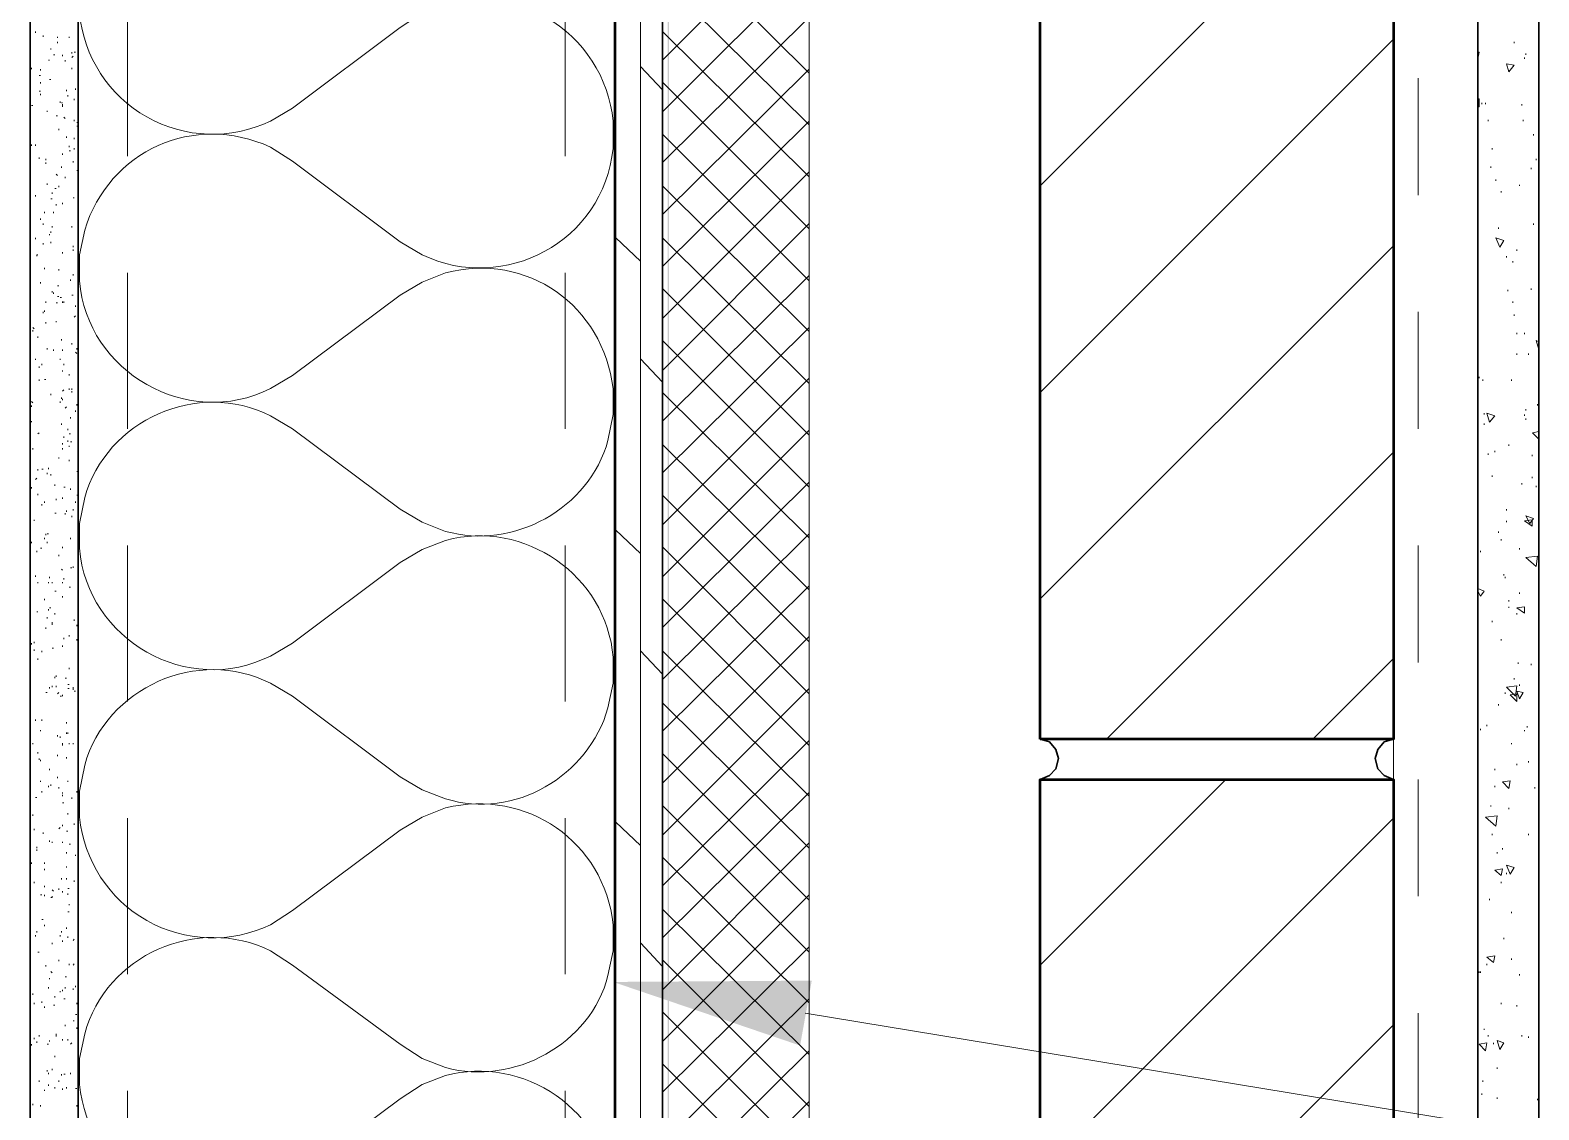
# Model space of a CAD drawing. Header units: inches. Extents: x 5 to 516, y -193 to 129.
# Drawn here: x 339.99 to 341.281, y -38.918 to -37.995 of the extents above; entities that cross this region are included whole.
import ezdxf

# ---------------------------------------------------------------- set-up
doc = ezdxf.new("R2010")
doc.units = ezdxf.units.IN
doc.header["$MEASUREMENT"] = 0
doc.linetypes.add('PDF_IMPORT', pattern=[1, 0.8, -0.2])
doc.layers.add('PDF5_Geometry', color=7, linetype='Continuous')
doc.layers.add('PDF5_Solid Fills', color=7, linetype='Continuous')

msp = doc.modelspace()

# ---------------------------------------------------------------- hatches: boundary and pattern name
at = {"layer": 'PDF5_Solid Fills', "transparency": 33554559}
msp.add_hatch(color=256, dxfattribs=at).paths.add_polyline_path([(340.5365054, -43.3156769), (340.5321397, -43.3156769), (340.5321397, -44.6301215), (340.5365841, -44.625677), (340.536584, -25.9690092), (340.5354729, -25.9690092)])

# ---------------------------------------------------------------- linework, layer by layer
at = {"layer": 'PDF5_Geometry', "lineweight": 35}
for points in [[(340.4899169, -44.6356774), (340.4899169, -25.9690092), (340.531028, -25.9690092), (340.531028, -44.6356774)], [(339.9899169, -44.5945657), (339.9899169, -32.0101203), (340.031028, -32.0101203), (340.031028, -44.5945657)], [(341.2810276, -35.3445649), (341.2810276, -44.1356768), (341.2288053, -44.1356768), (341.2288053, -35.3445649)]]:
    msp.add_lwpolyline(points, close=True, dxfattribs=at)
at = {"layer": 'PDF5_Geometry', "lineweight": 15}
for points in [[(340.4910291, -44.6356768), (340.4910291, -25.9690086)], [(340.5121382, -44.6356768), (340.5121382, -25.9690086)], [(340.5310275, -38.0201215), (340.6565831, -37.8945659)], [(340.6565836, -38.0312321), (340.531028, -37.9067877)], [(340.5310275, -38.0645652), (340.6565831, -37.9390097)], [(340.6565836, -38.075677), (340.531028, -37.9512326)], [(340.8543601, -38.1278983), (341.013249, -37.9690094)], [(340.5310275, -38.1078991), (340.6565831, -37.9834546)], [(339.9943631, -37.9956763), (339.9943631, -37.9967874)], [(340.6565836, -38.1201208), (340.531028, -37.9956763)], [(340.0010298, -37.9990095), (340.0010298, -38.0001206)], [(340.0076965, -38.0112318), (340.0076965, -38.0101207)], [(340.013252, -38.0001206), (340.013252, -38.0012316)], [(340.013252, -38.0045648), (340.013252, -38.0056759)], [(340.023252, -38.0012316), (340.023252, -38.0001206)], [(340.8543601, -38.3045657), (341.1565824, -38.0023434)], [(341.2599184, -38.0056765), (341.2599184, -38.0045654)], [(340.0054743, -38.0201203), (340.0065853, -38.0201203)], [(340.0110298, -38.0156761), (340.0099187, -38.0156761)], [(340.0176965, -38.0167871), (340.0176965, -38.0156761)], [(340.0199187, -38.0201203), (340.0199187, -38.0212314)], [(340.0254743, -38.014565), (340.0254743, -38.0134539)], [(340.0265854, -38.0167871), (340.0254743, -38.0178982)], [(340.0288076, -38.0134539), (340.0276965, -38.0134539)], [(341.2288041, -38.0190093), (341.2299152, -38.0134537)], [(341.2299163, -38.0134539), (341.2288052, -38.0134539)], [(341.268807, -38.0190093), (341.268807, -38.0178982)], [(341.2699192, -38.0156761), (341.2699192, -38.014565)], [(339.9910298, -38.0267873), (339.9910298, -38.0278984)], [(339.9976965, -38.0334537), (339.9988076, -38.0334537)], [(339.9988076, -38.0290094), (339.9988076, -38.0278984)], [(340.0254743, -38.0278984), (340.0254743, -38.0267873)], [(340.5310275, -38.045676), (340.5121386, -38.025676)], [(340.5310275, -38.1523428), (340.6565831, -38.0278984)], [(341.2599184, -38.0245657), (341.2532518, -38.0234546)], [(341.2599186, -38.0245655), (341.2554742, -38.0301211), (341.253252, -38.0234544)], [(339.9976965, -38.0467871), (339.9988076, -38.0467871)], [(339.9988076, -38.0401206), (339.9988076, -38.0390096)], [(339.9988076, -38.0490092), (339.9988076, -38.0501202)], [(340.0076965, -38.0367875), (340.0065853, -38.0367875)], [(340.0210298, -38.045676), (340.0210298, -38.0467871)], [(340.0288076, -38.045676), (340.0288076, -38.0445649)], [(340.6565836, -38.1645657), (340.531028, -38.0390101)], [(341.2810276, -38.0501214), (341.2810276, -38.0490103)], [(339.9910298, -38.0590093), (339.9921409, -38.0590093)], [(340.0154743, -38.0567872), (340.0154743, -38.0556761)], [(340.0176965, -38.0567872), (340.0165854, -38.0567872)], [(340.0176965, -38.0601204), (340.0176965, -38.0590093), (340.0176965, -38.0578983)], [(340.0221409, -38.0512319), (340.0221409, -38.0501202)], [(340.0276965, -38.0545651), (340.0276965, -38.053454)], [(341.2299163, -38.0534543), (341.2299163, -38.060121), (341.2288052, -38.060121)], [(341.2299163, -38.0534546), (341.2288052, -38.0534546)], [(341.2321407, -38.0578988), (341.2321407, -38.0567877)], [(341.2354727, -38.0578988), (341.2354727, -38.0567877)], [(341.2665826, -38.0590099), (341.2665826, -38.0578988)], [(340.0043631, -38.0634536), (340.0043631, -38.0645652)], [(340.013252, -38.0678984), (340.0121409, -38.0678984)], [(340.0188076, -38.0690095), (340.0199187, -38.0701206)], [(340.0276965, -38.0723427), (340.0276965, -38.0712316)], [(340.0299187, -38.0734538), (340.0310298, -38.0734538), (340.0310298, -38.0723427)], [(340.4888076, -38.0956764), (340.4888076, -38.0734541)], [(340.5310275, -38.1967877), (340.6565831, -38.0723433)], [(341.2376971, -38.0723427), (341.2376971, -38.0712316)], [(341.2676948, -38.0723427), (341.2676948, -38.0712316)], [(340.0143631, -38.0801207), (340.0143631, -38.0790097)], [(340.0210298, -38.0867871), (340.0210298, -38.0856761)], [(340.0276965, -38.0878982), (340.0276965, -38.0867871)], [(340.0310298, -38.076787), (340.0299187, -38.076787)], [(340.4910291, -38.0890098), (340.489918, -38.0867876)], [(340.6565836, -38.2090095), (340.531028, -38.0834539)], [(341.2765833, -38.0845656), (341.2765833, -38.0834544)], [(339.9910298, -38.0934541), (339.9910298, -38.092343)], [(339.9943631, -38.0934541), (339.9943631, -38.092343)], [(340.0176965, -38.1012315), (340.0176965, -38.1001205)], [(340.023252, -38.0945652), (340.023252, -38.0934541)], [(340.0243631, -38.0978983), (340.023252, -38.0978983)], [(340.0276965, -38.0967873), (340.0276965, -38.0956762)], [(340.1954743, -38.0945652), (340.2143632, -38.1067875), (340.3065854, -38.1756764), (340.3254743, -38.1867875)], [(341.2410292, -38.0967873), (341.2410292, -38.0956762)], [(339.9976965, -38.1045647), (339.9976965, -38.1034537)], [(340.0032521, -38.1045647), (340.0032521, -38.1056758)], [(340.0032521, -38.1090096), (340.0032521, -38.1078985)], [(340.0165854, -38.1123428), (340.0165854, -38.1112317)], [(340.0265854, -38.1067874), (340.0265854, -38.1078985)], [(341.239917, -38.1123433), (341.239917, -38.1112322)], [(341.2743634, -38.1134544), (341.2743634, -38.1123433)], [(341.2788077, -38.1056769), (341.2788077, -38.1045658)], [(340.0043631, -38.1267872), (340.0043631, -38.1256761)], [(340.0121409, -38.1178981), (340.013252, -38.1190092)], [(340.0199187, -38.1212319), (340.0199187, -38.1201208)], [(340.0310298, -38.1145649), (340.0299187, -38.1145649)], [(340.5310275, -38.2412315), (340.6565831, -38.1156759)], [(341.2443613, -38.123454), (341.2443613, -38.1223429)], [(339.9943631, -38.1356763), (339.9943631, -38.1367874)], [(340.0088076, -38.1390095), (340.0076965, -38.1390095)], [(340.0088076, -38.1334536), (340.0088076, -38.1345652)], [(340.0121409, -38.1301204), (340.0110298, -38.1301204)], [(340.0143631, -38.1278983), (340.0143631, -38.1290093)], [(340.0276965, -38.1378984), (340.0265854, -38.1378984)], [(340.0310298, -38.1390095), (340.0310298, -38.1378984)], [(340.6565836, -38.2523433), (340.531028, -38.1278988)], [(341.2488055, -38.1334547), (341.2488055, -38.1323436)], [(341.2643627, -38.1278983), (341.2643627, -38.1267871)], [(340.0021409, -38.1512318), (340.0021409, -38.1501207)], [(340.0099187, -38.1512318), (340.0099187, -38.1501207)], [(340.0121409, -38.1434537), (340.0121409, -38.1445648)], [(340.0176965, -38.1423427), (340.0176965, -38.1434537)], [(339.9988076, -38.1567871), (339.9988076, -38.155676)], [(340.0010298, -38.1612314), (340.0010298, -38.1601203)], [(340.0088076, -38.1634541), (340.0088076, -38.162343)], [(340.0254743, -38.162343), (340.0254743, -38.1634541)], [(340.5310275, -38.2856764), (340.6565831, -38.1601208)], [(341.2465856, -38.1645657), (341.2465856, -38.1634546)], [(341.2765833, -38.1612325), (341.2765833, -38.1601214)], [(339.9943631, -38.1734537), (339.9943631, -38.1723426)], [(340.0010298, -38.1778985), (340.0010298, -38.1767874)], [(340.0065853, -38.1690094), (340.0065853, -38.1701205)], [(340.0076965, -38.1678983), (340.0076965, -38.1667873)], [(340.0076965, -38.1767874), (340.0076965, -38.1756764)], [(340.0365854, -38.1656764), (340.0321409, -38.1867875), (340.0321409, -38.2090097)], [(340.5121382, -38.1923435), (340.4910271, -38.1723435)], [(340.6565836, -38.2967871), (340.531028, -38.1723426)], [(341.2510267, -38.1745651), (341.2476933, -38.1801206), (341.24436, -38.1723428)], [(341.2510299, -38.1745653), (341.2443632, -38.1723431)], [(339.9965854, -38.186787), (339.9954743, -38.186787), (339.9954743, -38.1878981)], [(340.0176965, -38.1845649), (340.0176965, -38.185676)], [(340.0265854, -38.1801206), (340.0265854, -38.1790095)], [(340.0265854, -38.1834538), (340.0265854, -38.1823428)], [(340.8543601, -38.4812319), (341.1565824, -38.1790097)], [(341.2532498, -38.1890103), (341.2532498, -38.1878992)], [(341.2621383, -38.1834538), (341.2621383, -38.1823427)], [(340.0021409, -38.1978982), (340.0021409, -38.1990093)], [(340.0143631, -38.2001204), (340.0143631, -38.1990093)], [(340.0265854, -38.2045652), (340.0265854, -38.2034541)], [(340.3454743, -38.2023428), (340.3254743, -38.2101205), (340.3065854, -38.2212316)], [(341.2588062, -38.1934545), (341.2588062, -38.1923434)], [(339.9988076, -38.2112316), (339.9988076, -38.2101205)], [(340.013252, -38.2134537), (340.0143631, -38.2134537)], [(340.0243631, -38.2090095), (340.0243631, -38.2078984)], [(340.5310275, -38.3290091), (340.6565831, -38.2045647)], [(340.6565836, -38.341232), (340.531028, -38.2156764)], [(341.254362, -38.217898), (341.254362, -38.2167869)], [(341.2743634, -38.2167881), (341.2743634, -38.2156769)], [(340.0032521, -38.2278981), (340.0032521, -38.2267871)], [(340.0088076, -38.2190096), (340.0088076, -38.2178986)], [(340.0099187, -38.2201207), (340.0099187, -38.2190096)], [(340.013252, -38.2278981), (340.0121409, -38.2278981)], [(340.013252, -38.2223428), (340.0143631, -38.2223428)], [(340.0165854, -38.2234539), (340.0154743, -38.2234539)], [(340.0176965, -38.2267871), (340.0176965, -38.2278981)], [(340.0188076, -38.2278981), (340.0188076, -38.2267871)], [(340.0265854, -38.2212318), (340.0254743, -38.2212318)], [(340.1954743, -38.3012319), (340.2143632, -38.2901208), (340.3065854, -38.2212319)], [(341.2588062, -38.2278987), (341.2588062, -38.2267876)], [(340.0010298, -38.2367872), (340.0010298, -38.2356762)], [(340.0021409, -38.2356762), (340.0021409, -38.2345651)], [(340.0288076, -38.2390094), (340.0276965, -38.2401204)], [(340.0288076, -38.2301203), (340.0288076, -38.2312319)], [(341.2599184, -38.2390094), (341.2599184, -38.2378983)], [(339.9921409, -38.2490095), (339.993252, -38.2501206)], [(339.9921409, -38.2523427), (339.9921409, -38.2512317)], [(340.0032521, -38.2456763), (340.0032521, -38.2445647)], [(340.0121409, -38.2434536), (340.0121409, -38.2445647)], [(340.5310275, -38.373454), (340.6565831, -38.2490096)], [(341.2621383, -38.2545654), (341.2621383, -38.2534543)], [(341.268807, -38.2545654), (341.268807, -38.2534543)], [(339.9965854, -38.2578984), (339.9965854, -38.2567873)], [(340.0043631, -38.2667872), (340.0043631, -38.2678982)], [(340.0099187, -38.2690093), (340.0099187, -38.2678982)], [(340.0165854, -38.2601205), (340.0165854, -38.2590094)], [(340.0176965, -38.2690093), (340.0176965, -38.2678982)], [(340.0254743, -38.263454), (340.0254743, -38.2623429)], [(340.0299187, -38.2678982), (340.0299187, -38.2667872)], [(340.0310298, -38.2556762), (340.0310298, -38.2567873)], [(340.6565836, -38.3856769), (340.531028, -38.2601213)], [(341.2810276, -38.2667871), (341.2810276, -38.2678982), (341.2788053, -38.2601204)], [(341.2810276, -38.2612318), (341.2788053, -38.2601207)], [(339.9943631, -38.2767873), (339.9943631, -38.275676)], [(339.9999187, -38.2812316), (339.9999187, -38.2801205)], [(340.0154743, -38.2767873), (340.0154743, -38.275676)], [(340.0188076, -38.2812316), (340.0188076, -38.2801205)], [(340.0288076, -38.2701206), (340.0299187, -38.2712317)], [(340.5310275, -38.295676), (340.5121386, -38.275676)], [(341.2621383, -38.2723436), (341.2621383, -38.2712325)], [(341.272139, -38.2723436), (341.272139, -38.2712325)], [(339.9976965, -38.2823426), (339.9976965, -38.283454)], [(339.9976965, -38.2945649), (339.9976965, -38.2934539)], [(340.0032521, -38.2934539), (340.0021409, -38.2934539)], [(340.0176965, -38.2867872), (340.0176965, -38.2856761)], [(340.023252, -38.2901207), (340.023252, -38.2890093)], [(340.5310275, -38.4178989), (340.6565831, -38.2923433)], [(341.2299163, -38.2923428), (341.2299163, -38.2912317)], [(341.2332483, -38.2945649), (341.2332483, -38.2934538)], [(341.257694, -38.2945649), (341.257694, -38.2934538)], [(339.9899187, -38.3067872), (339.9899187, -38.3056762)], [(340.0076965, -38.3067872), (340.0076965, -38.3056762)], [(340.0188076, -38.3023427), (340.0176965, -38.3034537)], [(340.023252, -38.3012316), (340.023252, -38.3023427)], [(340.0254743, -38.3012316), (340.0254743, -38.3023427)], [(340.0254743, -38.3045651), (340.0254743, -38.3034537)], [(340.4843632, -38.3456761), (340.4888076, -38.3234539), (340.4888076, -38.3012317)], [(340.6565836, -38.4290096), (340.531028, -38.3045651)], [(339.9899187, -38.3190095), (339.9899187, -38.3178984)], [(339.9910298, -38.3123428), (339.9921409, -38.3134539)], [(339.9910298, -38.3167871), (339.9910298, -38.315676)], [(340.0154743, -38.3134539), (340.0154743, -38.3123428)], [(340.0165854, -38.3101204), (340.0165854, -38.3090094)], [(340.0176965, -38.3112318), (340.0176965, -38.3101204)], [(340.0210298, -38.3167871), (340.0199187, -38.3178984)], [(340.0288076, -38.3212317), (340.0288076, -38.3201206)], [(340.0299187, -38.315676), (340.0299187, -38.314565)], [(341.2699192, -38.3201206), (341.2699192, -38.3190095)], [(341.2799154, -38.3156763), (341.2799154, -38.3145652)], [(339.9910298, -38.3301205), (339.9910298, -38.3290094)], [(340.0165854, -38.3323429), (340.0165854, -38.3312315)], [(340.0243631, -38.3267873), (340.0243631, -38.3256762)], [(340.1954743, -38.324565), (340.2143632, -38.3356761), (340.3065854, -38.404565), (340.3254743, -38.4156761), (340.3454743, -38.4234539)], [(341.2343605, -38.3234538), (341.2343605, -38.3223427)], [(341.2343605, -38.3323434), (341.2343605, -38.3312323)], [(341.2432491, -38.3245649), (341.2365824, -38.3223426)], [(341.2432492, -38.3245658), (341.2388048, -38.3301213), (341.2365826, -38.3223435)], [(341.268807, -38.3245649), (341.268807, -38.3234537)], [(341.2699192, -38.3278992), (341.2699192, -38.3267881)], [(339.9976965, -38.3390096), (339.9965854, -38.3401206)], [(340.0188076, -38.3434538), (340.0188076, -38.3423427)], [(340.0221409, -38.3367871), (340.0221409, -38.3356761)], [(340.0221409, -38.3456762), (340.0221409, -38.3467873)], [(340.023252, -38.3401206), (340.0243631, -38.3401206)], [(340.0310298, -38.3434538), (340.0310298, -38.3423427)], [(340.4910291, -38.3390098), (340.489918, -38.3367876)], [(340.5310275, -38.4623427), (340.6565831, -38.3367871)], [(341.2810276, -38.3378988), (341.275472, -38.3390099)], [(341.2810276, -38.3445652), (341.275472, -38.3390096)], [(339.9899187, -38.3501205), (339.9899187, -38.3490094)], [(339.9921409, -38.353454), (339.9921409, -38.3523426)], [(340.0176965, -38.3490094), (340.0176965, -38.3478984)], [(340.0176965, -38.353454), (340.0176965, -38.3523426)], [(340.023252, -38.3512316), (340.023252, -38.3501205)], [(340.0254743, -38.3467873), (340.0243631, -38.3467873)], [(340.6565836, -38.4734545), (340.531028, -38.34901)], [(340.9110279, -38.6012316), (341.1565835, -38.355676)], [(341.2376971, -38.3578991), (341.2376971, -38.356788)], [(341.2432491, -38.355677), (341.2432491, -38.3545658)], [(341.2554742, -38.3501205), (341.2554742, -38.3490094)], [(341.2754711, -38.3590102), (341.2754711, -38.357899)], [(339.9965854, -38.3712316), (339.9965854, -38.3701205)], [(339.9999187, -38.3701205), (340.0010298, -38.3701205)], [(340.0054743, -38.3690095), (340.0054743, -38.3701205)], [(340.0143631, -38.3612317), (340.0143631, -38.3601207)], [(340.023252, -38.3634539), (340.023252, -38.3623428)], [(339.9954743, -38.3778983), (339.9943631, -38.3790093)], [(340.0043631, -38.3745651), (340.0043631, -38.373454)], [(340.0076965, -38.3756761), (340.0076965, -38.3745651)], [(340.0110298, -38.384565), (340.0110298, -38.3834539)], [(340.0310298, -38.3723427), (340.0299187, -38.3723427)], [(340.5310275, -38.5056765), (340.6565831, -38.3812321)], [(341.2410292, -38.3767872), (341.2410292, -38.3756761)], [(341.2665826, -38.3834547), (341.2665826, -38.3823436)], [(341.2754711, -38.3778983), (341.2754711, -38.3767872)], [(341.2788077, -38.3856769), (341.2788077, -38.3845658)], [(339.9910298, -38.385676), (339.9910298, -38.3867871)], [(339.9965854, -38.3912316), (339.9965854, -38.3923427)], [(340.0121409, -38.3967873), (340.0121409, -38.3956762)], [(340.0176965, -38.3956762), (340.0176965, -38.3945651)], [(340.0188076, -38.385676), (340.0199187, -38.385676)], [(340.0243631, -38.3878984), (340.0243631, -38.3867871)], [(340.0310298, -38.3923427), (340.0299187, -38.3923427)], [(340.0365854, -38.394565), (340.0321409, -38.4167872), (340.0321409, -38.4378983)], [(340.6565836, -38.5178982), (340.531028, -38.3923427)], [(339.9999187, -38.4001205), (339.9999187, -38.4012318)], [(340.0021409, -38.3990094), (340.0021409, -38.3978983)], [(340.0121409, -38.4078982), (340.0110298, -38.4078982)], [(340.0199187, -38.4090095), (340.0199187, -38.4078982)], [(340.0210298, -38.4067871), (340.0210298, -38.4056761)], [(340.0254743, -38.4112317), (340.0254743, -38.4101206)], [(340.0265854, -38.4056761), (340.0265854, -38.404565)], [(340.0288076, -38.3990094), (340.0288076, -38.3978983)], [(341.2532498, -38.4056761), (341.2532498, -38.4045649)], [(341.2765833, -38.4123425), (341.2699166, -38.4101202)], [(341.2765846, -38.4123434), (341.2732512, -38.4167878), (341.2699179, -38.4101212)], [(339.993252, -38.4145649), (339.993252, -38.4134538)], [(340.5121382, -38.4423435), (340.4910271, -38.4223435)], [(341.2465856, -38.4245653), (341.2465856, -38.4234542)], [(341.2532498, -38.4156768), (341.2532498, -38.4145657)], [(341.2754711, -38.4134544), (341.2754711, -38.41901), (341.2688044, -38.4145655)], [(341.2754711, -38.4134547), (341.2688044, -38.4145658)], [(339.9910298, -38.4334538), (339.9910298, -38.4323428)], [(340.0021409, -38.4301206), (340.0021409, -38.4290096)], [(340.0032521, -38.4256761), (340.0032521, -38.4267872)], [(340.0054743, -38.4256761), (340.0043631, -38.4256761)], [(340.0043631, -38.4323428), (340.0043631, -38.4334538)], [(340.0243631, -38.4301206), (340.0243631, -38.4290096)], [(340.3454743, -38.431232), (340.3254743, -38.4390097), (340.3065854, -38.4501208)], [(340.5310275, -38.5501209), (340.6565831, -38.4256764)], [(341.2488055, -38.4312317), (341.2488055, -38.4301206)], [(339.9954743, -38.4412316), (339.9954743, -38.4401205)], [(339.9999187, -38.4378984), (339.9988076, -38.4378984)], [(340.0143631, -38.4445651), (340.0143631, -38.443454)], [(340.0176965, -38.4378984), (340.0176965, -38.4367873)], [(340.6565836, -38.5623431), (340.531028, -38.4367876)], [(341.2310285, -38.4412324), (341.2310285, -38.4401213)], [(341.2643627, -38.4390103), (341.2643627, -38.4378992)], [(341.2799154, -38.4445656), (341.2699154, -38.4456767)], [(341.2799188, -38.4445653), (341.2788077, -38.4534542), (341.2699188, -38.4456764)], [(339.9943631, -38.4623427), (339.9943631, -38.4612316)], [(340.0165854, -38.455676), (340.0176965, -38.4567873)], [(340.0254743, -38.4545649), (340.0243631, -38.4545649)], [(340.0265854, -38.4545649), (340.0265854, -38.4534539)], [(340.1954743, -38.5301206), (340.2143632, -38.5190094), (340.3065854, -38.4501206)], [(341.2510299, -38.4612316), (341.2510299, -38.4601205)], [(339.9965854, -38.4667872), (339.9965854, -38.4678983)], [(340.0054743, -38.4678983), (340.0054743, -38.4667872)], [(340.0065853, -38.4634538), (340.0065853, -38.4623427)], [(340.0088076, -38.4678983), (340.0088076, -38.4667872)], [(340.0110298, -38.474565), (340.0121409, -38.474565)], [(340.0176965, -38.4678983), (340.0176965, -38.4667872)], [(340.0188076, -38.4645651), (340.0188076, -38.4634538)], [(340.0243631, -38.4712318), (340.023252, -38.4712318)], [(340.0310298, -38.4645651), (340.0310298, -38.4656762)], [(340.5310275, -38.5945652), (340.6565831, -38.4701207)], [(341.2343605, -38.4745655), (341.228805, -38.4723433)], [(341.2343618, -38.4745654), (341.2310285, -38.4790098), (341.2288062, -38.4745654)], [(341.2521376, -38.4634543), (341.2521376, -38.4623432)], [(340.0021409, -38.4823427), (340.0021409, -38.4812316)], [(340.0176965, -38.4790095), (340.0176965, -38.4801206)], [(340.6565836, -38.6067875), (340.531028, -38.4812319)], [(341.2554742, -38.4834541), (341.2554742, -38.482343)], [(341.2554742, -38.4890094), (341.2554742, -38.4878983)], [(341.268807, -38.4878983), (341.2621403, -38.4890094)], [(341.268807, -38.4878987), (341.268807, -38.4934542), (341.2621403, -38.4890098)], [(341.2643627, -38.4767877), (341.2643627, -38.4756766)], [(339.9954743, -38.4923429), (339.9965854, -38.4923429)], [(340.0043631, -38.4967871), (340.0043631, -38.4978982)], [(340.0054743, -38.4912315), (340.0054743, -38.4901205)], [(340.0065853, -38.4890094), (340.0076965, -38.4890094)], [(340.0110298, -38.494565), (340.0110298, -38.4934539)], [(340.0276965, -38.5001206), (340.0276965, -38.4990096)], [(341.2410292, -38.5012323), (341.2410292, -38.5001211)], [(341.2621383, -38.4945653), (341.2621383, -38.4934542)], [(340.0032521, -38.5067873), (340.0032521, -38.5056762)], [(340.0088076, -38.5012317), (340.0088076, -38.5023428), (340.0088076, -38.5034538)], [(340.023252, -38.513454), (340.023252, -38.5123429)], [(340.0299187, -38.5045649), (340.0299187, -38.5034538)], [(340.5310275, -38.6390101), (340.6565831, -38.5134545)], [(339.9910298, -38.5201206), (339.9910298, -38.5190093)], [(339.993252, -38.5190093), (339.993252, -38.5178982)], [(339.993252, -38.525676), (339.993252, -38.5245649)], [(339.9999187, -38.5267873), (339.9999187, -38.525676)], [(340.0099187, -38.5234539), (340.0088076, -38.5234539)], [(340.0176965, -38.5212317), (340.0176965, -38.5223428)], [(340.0188076, -38.5156761), (340.0188076, -38.514565)], [(340.0299187, -38.5167872), (340.0299187, -38.5156761)], [(340.5310275, -38.545676), (340.5121386, -38.525676)], [(340.6565836, -38.6501207), (340.531028, -38.5256763)], [(341.2488055, -38.5167872), (341.2488055, -38.5156761)], [(339.9965854, -38.533454), (339.9965854, -38.5323427)], [(340.4843632, -38.5745653), (340.4888076, -38.5534542), (340.4888076, -38.531232)], [(341.0876953, -38.6012316), (341.1565842, -38.5323427)], [(341.2632505, -38.5367875), (341.2632505, -38.5356764)], [(341.2743634, -38.5378986), (341.2743634, -38.5367875)], [(340.0110298, -38.5490095), (340.0110298, -38.5478984)], [(340.0121409, -38.5478984), (340.0121409, -38.5467871)], [(340.0210298, -38.5490095), (340.0199187, -38.5490095)], [(340.023252, -38.5412318), (340.023252, -38.5401207)], [(341.2599184, -38.5501209), (341.2599184, -38.5490097)], [(340.0032521, -38.5612318), (340.0043631, -38.5612318)], [(340.0065853, -38.5578983), (340.0065853, -38.5567872)], [(340.0088076, -38.5567872), (340.0088076, -38.5556762)], [(340.0121409, -38.5567872), (340.0121409, -38.5556762)], [(340.0143631, -38.5612318), (340.013252, -38.5623429)], [(340.0165854, -38.564565), (340.0154743, -38.564565)], [(340.0176965, -38.5634539), (340.0176965, -38.564565)], [(340.023252, -38.5545651), (340.0221409, -38.5545651)], [(340.023252, -38.5578983), (340.0221409, -38.5578983)], [(340.0265854, -38.5590094), (340.0265854, -38.5578983), (340.0265854, -38.5567872)], [(340.0276965, -38.5601204), (340.0288076, -38.5601204)], [(340.1954743, -38.5534542), (340.2143632, -38.5645653), (340.3065854, -38.6334542), (340.3254743, -38.6445653), (340.3454743, -38.6523431)], [(340.5310275, -38.6834539), (340.6565831, -38.5578983)], [(341.2521376, -38.5623431), (341.2521376, -38.561232)], [(341.2621372, -38.5556764), (341.2610261, -38.5645653), (341.2532483, -38.5567875)], [(341.2621383, -38.5556767), (341.2532494, -38.5567879)], [(341.2621383, -38.5623429), (341.2621383, -38.5690095), (341.2565828, -38.563454)], [(341.2621383, -38.5623431), (341.2565828, -38.5634543)], [(341.2676948, -38.5612321), (341.2621392, -38.560121)], [(341.267696, -38.5612319), (341.2643627, -38.5667874), (341.2621405, -38.5601207)], [(341.2643627, -38.5556767), (341.2643627, -38.5545656)], [(340.6565836, -38.6945656), (340.531028, -38.5701212)], [(341.2465856, -38.5723427), (341.2465856, -38.5712316)], [(339.9899187, -38.584565), (339.9899187, -38.583454)], [(339.9943631, -38.5856761), (339.9943631, -38.584565)], [(339.9999187, -38.584565), (339.9999187, -38.5856761)], [(340.0210298, -38.5878982), (340.0210298, -38.5867872)], [(340.4910291, -38.5890099), (340.489918, -38.5867876)], [(341.2365849, -38.5901209), (341.2365849, -38.5890098)], [(341.2710268, -38.591232), (341.2710268, -38.5901209)], [(339.9988076, -38.5945649), (339.9988076, -38.5934538)], [(340.013252, -38.5990095), (340.013252, -38.5978984)], [(340.0154743, -38.5990095), (340.0154743, -38.6001205)], [(340.0210298, -38.5967873), (340.0210298, -38.5956762)], [(340.0221409, -38.5967873), (340.0221409, -38.5956762)], [(340.0310298, -38.5934538), (340.0310298, -38.5923428)], [(340.5310275, -38.7267877), (340.6565831, -38.6023432)], [(341.2310285, -38.5934541), (341.2310285, -38.592343)], [(341.268807, -38.5945652), (341.268807, -38.5934541)], [(339.9921409, -38.6056761), (339.9921409, -38.6045651)], [(339.9965854, -38.6134539), (339.9965854, -38.6123428)], [(340.013252, -38.615676), (340.013252, -38.6145649)], [(340.0176965, -38.6067872), (340.0176965, -38.6056761), (340.0176965, -38.6045651)], [(340.0210298, -38.6178984), (340.0210298, -38.6167874)], [(340.023252, -38.6056761), (340.023252, -38.6045651)], [(340.0265854, -38.6056761), (340.0265854, -38.6045651)], [(340.6565836, -38.7390094), (340.531028, -38.6134539)], [(341.257694, -38.6056764), (341.257694, -38.6045653)], [(339.9976965, -38.6190095), (339.9976965, -38.6178984)], [(339.9988076, -38.6201205), (339.9988076, -38.6190095)], [(340.0065853, -38.6267872), (340.0065853, -38.6278983)], [(341.2432491, -38.6278983), (341.2432491, -38.6267872)], [(341.2621383, -38.623454), (341.2621383, -38.6223429)], [(341.272139, -38.6212319), (341.272139, -38.6201208)], [(339.9899187, -38.6378985), (339.9899187, -38.6367871)], [(339.9988076, -38.6378985), (339.9988076, -38.6367871)], [(340.0054743, -38.6412317), (340.0054743, -38.6423427)], [(340.0076965, -38.6412317), (340.0076965, -38.6401206)], [(340.013252, -38.634565), (340.013252, -38.6334539)], [(340.0143631, -38.6423427), (340.0143631, -38.6434538)], [(340.0221409, -38.6378985), (340.0221409, -38.6367871)], [(340.8543601, -38.794565), (341.013249, -38.6356761)], [(341.2432491, -38.6423433), (341.2432491, -38.6412322)], [(341.2565818, -38.636788), (341.2499152, -38.6378991)], [(341.2565853, -38.6367877), (341.2554742, -38.6434544), (341.2499186, -38.6378988)], [(341.2776955, -38.6434544), (341.2776955, -38.6423432)], [(339.9954743, -38.6512318), (339.9943631, -38.6512318)], [(339.9999187, -38.6467873), (339.9999187, -38.6456762)], [(340.0176965, -38.6478983), (340.0176965, -38.6467873)], [(340.0176965, -38.6501205), (340.0176965, -38.6490094)], [(340.0188076, -38.6556761), (340.0176965, -38.6556761)], [(340.0254743, -38.6523429), (340.0254743, -38.6512318)], [(340.0299187, -38.6467873), (340.0299187, -38.6456762)], [(340.5310275, -38.771232), (340.6565831, -38.6467876)], [(339.9921409, -38.6667873), (339.9921409, -38.6656762)], [(340.0221409, -38.6645649), (340.0221409, -38.6656762)], [(340.6565836, -38.7834543), (340.531028, -38.6578988)], [(341.2454724, -38.6667875), (341.2443613, -38.6756764), (341.2354724, -38.6678986)], [(341.2454734, -38.6667879), (341.2354734, -38.667899)], [(341.239917, -38.6590098), (341.239917, -38.6578987)], [(341.2554742, -38.661232), (341.2554742, -38.6601209)], [(340.0010298, -38.6823428), (340.0010298, -38.6812317)], [(340.0154743, -38.6767872), (340.0143631, -38.6778983)], [(340.0176965, -38.6745651), (340.0176965, -38.6756761)], [(340.0221409, -38.6801207), (340.0210298, -38.6801207)], [(340.0276965, -38.673454), (340.0276965, -38.6745651)], [(340.0310298, -38.6812317), (340.0310298, -38.6823428)], [(340.5121382, -38.6923435), (340.4910271, -38.6723435)], [(340.8543601, -38.9712324), (341.1565824, -38.6690101)], [(339.9954743, -38.6945651), (339.9954743, -38.693454)], [(340.0065853, -38.6878984), (340.0065853, -38.6890095)], [(340.0088076, -38.6901205), (340.0088076, -38.6890095)], [(340.0176965, -38.6901205), (340.0176965, -38.6890095)], [(340.023252, -38.6912316), (340.0243631, -38.6912316)], [(340.5310275, -38.8156764), (340.6565831, -38.6901208)], [(341.2410292, -38.6834539), (341.2410292, -38.6823427)], [(341.2499177, -38.6956767), (341.2499177, -38.6945656)], [(341.272139, -38.6834539), (341.272139, -38.6823427)], [(341.2810276, -38.6867876), (341.2810276, -38.6856765)], [(339.9910298, -38.7067874), (339.9910298, -38.7078984)], [(339.9954743, -38.6967872), (339.9954743, -38.6956761)], [(340.0021409, -38.7067874), (340.0021409, -38.7078984)], [(340.0210298, -38.6990093), (340.0210298, -38.6978983)], [(340.0288076, -38.7001207), (340.0288076, -38.7012318)], [(340.6565836, -38.8267876), (340.531028, -38.7023431)], [(341.2454734, -38.6990099), (341.2454734, -38.6978988)], [(340.0021409, -38.7123427), (340.0021409, -38.7134538)], [(340.0165854, -38.7212318), (340.0165854, -38.7201204)], [(340.0210298, -38.7112316), (340.0210298, -38.7101206)], [(340.0210298, -38.7212318), (340.0210298, -38.7201204)], [(341.2499166, -38.712343), (341.2488055, -38.7178986), (341.24325, -38.7134542)], [(341.2499177, -38.7123427), (341.243251, -38.7134538)], [(341.2599152, -38.711232), (341.2565818, -38.7167875), (341.2532485, -38.7090098)], [(341.2532498, -38.7167875), (341.2532498, -38.7156764)], [(341.2599184, -38.7112316), (341.2532518, -38.7090094)], [(339.993252, -38.7234539), (339.993252, -38.724565)], [(340.0021409, -38.7267871), (340.0021409, -38.7278985)], [(340.0088076, -38.7301206), (340.0099187, -38.7312317)], [(340.0143631, -38.7301206), (340.0143631, -38.7290095)], [(340.0176965, -38.7323427), (340.0176965, -38.7312317)], [(340.023252, -38.7290095), (340.0221409, -38.7290095)], [(340.0276965, -38.7234539), (340.0276965, -38.7223429)], [(341.2488055, -38.7245656), (341.2488055, -38.7234544)], [(339.9988076, -38.7345651), (339.9999187, -38.7345651)], [(340.0021409, -38.7356762), (340.0021409, -38.7345651)], [(340.0076965, -38.7367873), (340.0088076, -38.7367873), (340.0088076, -38.7356762)], [(340.0221409, -38.7345651), (340.0221409, -38.7334538)], [(340.023252, -38.743454), (340.023252, -38.7423429)], [(340.5310275, -38.8601213), (340.6565831, -38.7345657)], [(341.2388048, -38.7390094), (341.2388048, -38.7378983)], [(339.9999187, -38.7556763), (340.0010298, -38.7556763)], [(340.023252, -38.7490096), (340.0221409, -38.7490096)], [(340.6565836, -38.8712319), (340.531028, -38.7467875)], [(341.257694, -38.7501212), (341.257694, -38.7490101)], [(339.9943631, -38.7701207), (339.9943631, -38.7690093)], [(339.9954743, -38.7667872), (339.9954743, -38.7656761)], [(340.0021409, -38.7601205), (340.0021409, -38.7612316)], [(340.0154743, -38.7701207), (340.0154743, -38.7690093)], [(340.0165854, -38.7667872), (340.0165854, -38.7656761)], [(340.0210298, -38.763454), (340.0210298, -38.7623429)], [(340.0221409, -38.7712317), (340.0221409, -38.7701207)], [(340.4843632, -38.8034545), (340.4888076, -38.7823434), (340.4888076, -38.7601212)], [(341.2510299, -38.7723431), (341.2510299, -38.771232)], [(339.9976965, -38.783454), (339.9965854, -38.783454)], [(340.0088076, -38.7767874), (340.0088076, -38.775676)], [(340.0176965, -38.7745649), (340.0176965, -38.7734539)], [(340.0276965, -38.7723428), (340.0265854, -38.7734539)], [(340.1954743, -38.7823434), (340.2143632, -38.7945656), (340.3065854, -38.8623434), (340.3254743, -38.8745656), (340.3454743, -38.8823434)], [(340.5310275, -38.795676), (340.5121386, -38.775676)], [(340.5310275, -38.903454), (340.6565831, -38.7790095)], [(340.0032521, -38.795676), (340.0032521, -38.794565)], [(340.0143631, -38.7912318), (340.0143631, -38.7901207)], [(340.023252, -38.794565), (340.023252, -38.7934539)], [(340.0276965, -38.7934539), (340.0265854, -38.794565)], [(340.6565836, -38.9156768), (340.531028, -38.7901213)], [(341.2432491, -38.7867875), (341.2365824, -38.7878986)], [(341.2365849, -38.794565), (341.2365849, -38.7934539)], [(341.2432525, -38.7867873), (341.2421414, -38.7923428), (341.2365858, -38.7878984)], [(341.257694, -38.7901207), (341.257694, -38.7890096)], [(340.0065853, -38.8067873), (340.0065853, -38.8056762)], [(340.0076965, -38.8001206), (340.0088076, -38.8012317)], [(340.0210298, -38.8045651), (340.0199187, -38.8045651)], [(340.0310298, -38.8067873), (340.0310298, -38.8056762)], [(341.2299163, -38.8012319), (341.2299163, -38.8001208)], [(341.2310285, -38.8012319), (341.2310285, -38.8001208)], [(341.2643627, -38.8034546), (341.2643627, -38.8023435)], [(339.9921409, -38.8201206), (339.9921409, -38.8190096)], [(340.0054743, -38.814565), (340.0054743, -38.813454)], [(340.0110298, -38.8223428), (340.0110298, -38.8212317)], [(340.0154743, -38.8178985), (340.0154743, -38.8167872)], [(340.0176965, -38.8167872), (340.0176965, -38.8156761)], [(340.0188076, -38.8234538), (340.0199187, -38.8234538)], [(340.0199187, -38.814565), (340.0199187, -38.813454)], [(340.0265854, -38.814565), (340.0265854, -38.8156761)], [(340.0288076, -38.8123429), (340.0288076, -38.813454)], [(340.5310275, -38.9478989), (340.6565831, -38.8234544)], [(339.993252, -38.8267873), (339.993252, -38.8278984)], [(339.9999187, -38.8256762), (339.9999187, -38.8267873)], [(340.0021409, -38.8312316), (340.0021409, -38.8301205)], [(340.0099187, -38.8290094), (340.0110298, -38.8290094)], [(340.0299187, -38.8278984), (340.0299187, -38.8267873)], [(340.6565836, -38.9601206), (340.531028, -38.834565)], [(340.6532515, -38.8356767), (344.1365853, -39.40901), (344.6365853, -39.40901)], [(341.2488055, -38.8278987), (341.2488055, -38.8267875)], [(341.2621383, -38.8301208), (341.2621383, -38.8290097)], [(340.0199187, -38.8467873), (340.0199187, -38.8456763)], [(340.0276965, -38.8423428), (340.0265854, -38.8423428)], [(340.0288076, -38.8367872), (340.0299187, -38.8367872)], [(340.0299187, -38.8478984), (340.0299187, -38.8490095)], [(340.4910291, -38.8390099), (340.489918, -38.8367877)], [(340.8543601, -39.1478987), (341.1565824, -38.8456764)], [(341.2343605, -38.8501205), (341.2343605, -38.8490094)], [(339.9910298, -38.8634539), (339.9910298, -38.8623428)], [(339.993252, -38.8567872), (339.993252, -38.8578983)], [(339.9954743, -38.8612318), (339.9954743, -38.8601207)], [(339.9976965, -38.8545651), (339.9976965, -38.8556762)], [(340.0043631, -38.8623428), (340.0054743, -38.8623428)], [(340.0065853, -38.8601207), (340.0065853, -38.8590093)], [(340.0121409, -38.8556762), (340.0121409, -38.8545651), (340.0121409, -38.853454)], [(340.0176965, -38.8578983), (340.0176965, -38.8590093)], [(340.0221409, -38.8590093), (340.0221409, -38.8578983)], [(340.0254743, -38.8612318), (340.0243631, -38.8623428)], [(341.2365838, -38.8612321), (341.2354727, -38.8678987), (341.2299172, -38.8623432)], [(341.2365849, -38.8612323), (341.2299183, -38.8623434)], [(341.2376971, -38.8556764), (341.2376971, -38.8545653)], [(341.2421414, -38.8623434), (341.2421414, -38.8612323)], [(341.2510267, -38.8612321), (341.2476933, -38.8667877), (341.2454711, -38.8590099)], [(341.2510299, -38.8612323), (341.2454744, -38.8590101)], [(341.2665826, -38.8556764), (341.2665826, -38.8545653)], [(341.272139, -38.8567875), (341.272139, -38.8556764)], [(340.0110298, -38.8723427), (340.0110298, -38.873454)], [(340.5310275, -38.9923432), (340.6565831, -38.8678987)], [(340.0043631, -38.8856761), (340.0043631, -38.884565)], [(340.0054743, -38.8867871), (340.0054743, -38.8878985)], [(340.0088076, -38.884565), (340.0088076, -38.8834539)], [(340.0165854, -38.8890095), (340.0165854, -38.8878985)], [(340.0199187, -38.8878985), (340.0188076, -38.8878985)], [(340.0243631, -38.8867871), (340.0243631, -38.8878985)], [(340.6565836, -39.0045655), (340.531028, -38.8790099)], [(341.2454734, -38.8834542), (341.2454734, -38.8823431)], [(339.9899187, -38.9012318), (339.9899187, -38.9001205)], [(339.9976965, -38.8934538), (339.9976965, -38.8945652)], [(340.0054743, -38.8967873), (340.0054743, -38.8978983)], [(340.0110298, -38.9001205), (340.0110298, -38.8990094)], [(340.0143631, -38.8934538), (340.0143631, -38.8945652)], [(340.0176965, -38.9001205), (340.0176965, -38.9012318)], [(340.0210298, -38.8990094), (340.0210298, -38.9001205)], [(340.0299187, -38.9001205), (340.0288076, -38.9001205)], [(341.2332483, -38.8945654), (341.2332483, -38.8934543)], [(339.9921409, -38.9145649), (339.9921409, -38.9134538)], [(340.0021409, -38.9023429), (340.0021409, -38.9012318)], [(340.5310275, -39.0367875), (340.6565831, -38.911232)], [(341.2321407, -38.9056761), (341.2321407, -38.904565)], [(341.2454734, -38.9090099), (341.2454734, -38.9078988)], [(341.2799154, -38.9101209), (341.2799154, -38.9090098)], [(339.9988076, -38.9156763), (339.9988076, -38.9145649)], [(340.0299187, -38.9156763), (340.0299187, -38.9145649)]]:
    msp.add_lwpolyline(points, dxfattribs=at)
for points in [[(340.6565836, -44.6356774), (340.6565836, -30.6767868), (340.531028, -30.6767868), (340.531028, -44.6356774)], [(341.2288041, -44.1356768), (341.2288041, -35.3445649), (341.1565818, -35.3445649), (341.1565818, -44.1356768)], [(339.993252, -38.6778983), (339.993252, -38.6790096)]]:
    msp.add_lwpolyline(points, close=True, dxfattribs=at)
at = {"layer": 'PDF5_Geometry', "linetype": 'PDF_IMPORT', "lineweight": 15, "ltscale": 0.166667}
for points in [[(340.0732502, -44.6356768), (340.0732502, -32.0523425)], [(340.4476942, -44.6356768), (340.4476942, -32.0523425)]]:
    msp.add_lwpolyline(points, dxfattribs=at)
at = {"layer": 'PDF5_Geometry', "linetype": 'PDF_IMPORT', "lineweight": 15, "ltscale": 0.084444}
msp.add_lwpolyline([(341.1776928, -44.1356768), (341.1776928, -35.3445647)], dxfattribs=at)
at = {"layer": 'PDF5_Geometry', "lineweight": 15}
for points in [[(340.0365854, -37.9367878), (340.0321409, -37.9578989), (340.0321409, -37.9801211, 0.521590209), (340.1954743, -38.0723433), (340.2143632, -38.0612322), (340.3065825, -37.9923429), (340.3254714, -37.9801207, -0.521223179), (340.4888047, -38.0723429), (340.4888047, -38.0945651)], [(340.0365854, -38.6234542), (340.0321409, -38.6456764), (340.0321409, -38.6678986, 0.520162711), (340.1954743, -38.7601209), (340.2143632, -38.7478986), (340.3065854, -38.67901), (340.3254743, -38.6678989), (340.3454743, -38.6601212)], [(340.0365854, -38.8534545), (340.0321409, -38.8745656), (340.0321409, -38.8967878, 0.521662756), (340.1954743, -38.9890101), (340.2143632, -38.977899), (340.3065854, -38.9090097), (340.3254743, -38.8967875), (340.3454743, -38.8890097, -0.457818154), (340.4888076, -38.9890098), (340.4888076, -39.011232), (340.4843632, -39.0334542)]]:
    msp.add_lwpolyline(points, format="xyb", dxfattribs=at)
at = {"layer": 'PDF5_Geometry', "lineweight": 50}
for points in [[(340.8543601, -38.6012324), (340.8543601, -37.9690102), (341.1565824, -37.9690102), (341.1565824, -38.6012324)], [(340.8543601, -39.2678986), (340.8543601, -38.6356763), (341.1565824, -38.6356763), (341.1565824, -39.2678986)]]:
    msp.add_lwpolyline(points, close=True, dxfattribs=at)
at = {"layer": 'PDF5_Geometry', "lineweight": 35}
for points in [[(340.8543601, -38.6356763), (340.8621379, -38.632343), (340.8676935, -38.6267874), (340.8699157, -38.6178985), (340.8676935, -38.6101208), (340.8621379, -38.6034541), (340.8543601, -38.6012319)], [(341.1565836, -38.6012316), (341.1488059, -38.6034538), (341.1432503, -38.6101205), (341.1410281, -38.6178983), (341.1432503, -38.6267871), (341.1488059, -38.6323427), (341.1565836, -38.635676)]]:
    msp.add_lwpolyline(points, dxfattribs=at)
at = {"layer": 'PDF5_Geometry', "lineweight": 15}
for points in [[(340.1954743, -38.0945652), (340.1300854, -38.0647875), (340.0575854, -38.097306), (340.0365854, -38.1656764)], [(340.3254743, -38.1867875), (340.3956965, -38.2203986), (340.4804928, -38.1755838), (340.4888076, -38.0956764)], [(340.4888076, -38.3012317), (340.4802891, -38.2306576), (340.4152891, -38.1836761), (340.3454743, -38.2023428)], [(340.0321409, -38.2090097), (340.0384928, -38.2874356), (340.1250854, -38.3367875), (340.1954743, -38.3012319)], [(340.1954743, -38.324565), (340.1332335, -38.2930465), (340.0551965, -38.3282687), (340.0365854, -38.394565)], [(340.3454743, -38.4234539), (340.4035113, -38.4398243), (340.4684558, -38.404028), (340.4843632, -38.3456761)], [(340.4888076, -38.531232), (340.4830854, -38.461306), (340.4129002, -38.412732), (340.3454743, -38.431232)], [(340.0321409, -38.4378983), (340.0384928, -38.5163243), (340.1250854, -38.5656761), (340.1954743, -38.5301206)], [(340.1954743, -38.5534542), (340.133252, -38.5219357), (340.0551965, -38.5571579), (340.0365854, -38.6234542)], [(340.3454743, -38.6523431), (340.4043261, -38.6705283), (340.4678076, -38.6328801), (340.4843632, -38.5745653)], [(340.4888076, -38.7601212), (340.4812706, -38.6888989), (340.414678, -38.6432693), (340.3454743, -38.6601212)], [(340.1954743, -38.7823434), (340.1332891, -38.7516212), (340.054715, -38.7858249), (340.0365854, -38.8534545)], [(340.3454743, -38.8823434), (340.4032891, -38.8980841), (340.469641, -38.8623804), (340.4843632, -38.8034545)]]:
    msp.add_open_spline(points, degree=3, dxfattribs=at)
at = {"layer": 'PDF5_Solid Fills', "lineweight": 15, "transparency": 33554559}
msp.add_solid([(340.5354718, -25.9690092), (340.5365829, -44.6356774), (340.5354718, -44.6356774)], dxfattribs=at)
at = {"layer": 'PDF5_Solid Fills', "lineweight": 50, "transparency": 33554559}
msp.add_solid([(340.6488073, -38.8634545), (340.4888073, -38.80901), (340.6588073, -38.8078989)], dxfattribs=at)

doc.saveas('drawing.dxf')
